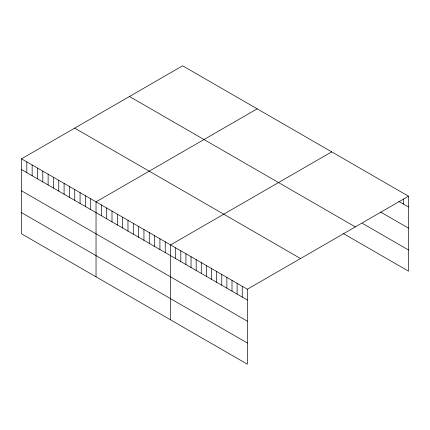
<?xml version="1.0" encoding="UTF-8"?>
<svg xmlns="http://www.w3.org/2000/svg" width="430" height="430" viewBox="0 0 430 430"><rect width="100%" height="100%" fill="white"/><g stroke="black" fill="none" stroke-linecap="round" stroke-linejoin="round"><path stroke-width="0.64" d="M21.5 158.831L247.363 289.229L247.363 364.199L21.5 233.802L21.5 158.831L182.637 65.801L408.5 196.198L408.5 271.169L343.086 233.399M257.172 108.833L96.035 201.863L96.035 276.834M331.707 151.86L170.57 244.896L170.57 319.866M247.363 289.229L408.5 196.198M398.83 201.391L408.5 206.97M380.625 212.065L408.5 228.158M362.425 223.38L408.5 249.986M129.462 96.497L355.325 226.9M74.675 128.129L300.538 258.532M21.5 169.603L247.363 300.006M21.5 190.791L247.363 321.188M21.5 212.619L247.363 343.016M403.383 198.945L403.383 204.019M242.24 286.278L242.24 297.049M237.124 283.322L237.124 294.093M232.001 280.365L232.001 291.137M226.884 277.409L226.884 288.181M221.762 274.453L221.762 285.224M216.645 271.497L216.645 282.268M211.522 268.54L211.522 279.317M206.405 265.584L206.405 276.361M201.283 262.628L201.283 273.405M196.166 259.672L196.166 270.449M191.044 256.721L191.044 267.492M185.927 253.764L185.927 264.536M180.81 250.808L180.81 261.58M175.687 247.852L175.687 258.623M165.244 241.821L165.244 252.593M159.922 238.747L159.922 249.524M154.596 235.672L154.596 246.449M149.275 232.598L149.275 243.375M143.948 229.529L143.948 240.3M138.627 226.454L138.627 237.226M133.3 223.38L133.3 234.151M127.979 220.305L127.979 231.082M122.652 217.231L122.652 228.007M117.331 214.156L117.331 224.933M112.004 211.087L112.004 221.858M106.683 208.012L106.683 218.784M101.356 204.938L101.356 215.709M90.708 198.789L90.708 209.566M85.387 195.714L85.387 206.491M80.061 192.64L80.061 203.417M74.739 189.571L74.739 200.342M69.413 186.496L69.413 197.268M64.091 183.422L64.091 194.193M58.765 180.347L58.765 191.119M53.444 177.273L53.444 188.05M48.117 174.198L48.117 184.975M42.796 171.124L42.796 181.901M37.469 168.055L37.469 178.826M32.148 164.98L32.148 175.752M26.821 161.906L26.821 172.677"/></g></svg>
